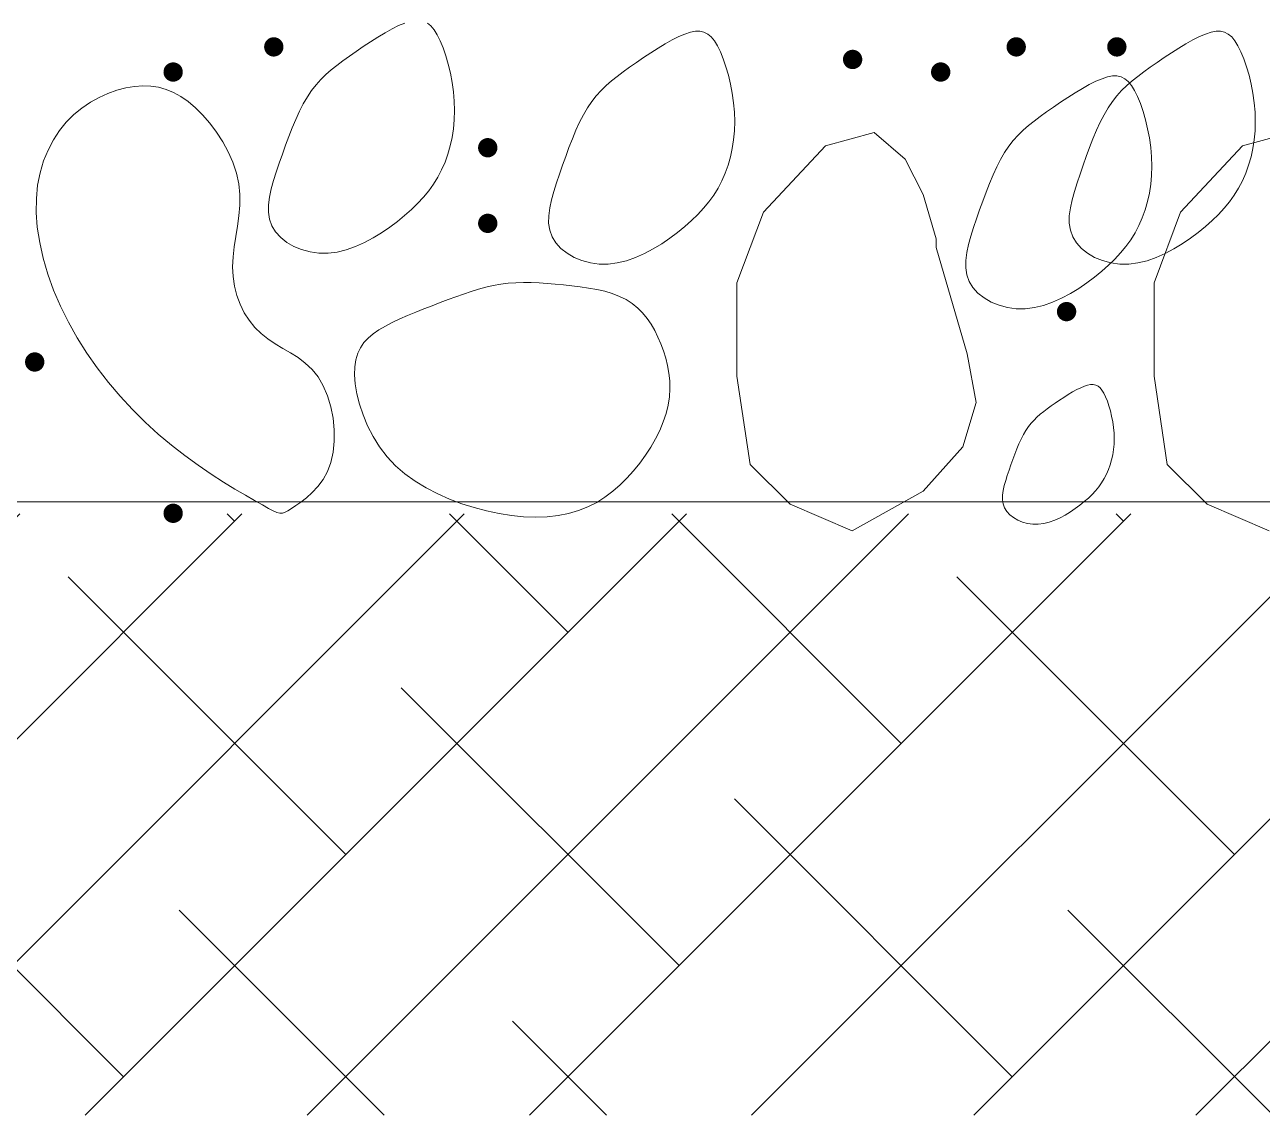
# Model space of a CAD drawing. Extents: x -6361 to -6309, y 575 to 701.
# Drawn here: x -6335.084 to -6333.804, y 652.387 to 653.515 of the extents above; entities that cross this region are included whole.
import ezdxf

# ---------------------------------------------------------------- set-up
doc = ezdxf.new("R2010")
doc.units = 0
doc.header["$MEASUREMENT"] = 0
doc.layers.add('04', color=1, linetype='CONTINUOUS')
doc.layers.add('HACTH', color=8, linetype='CONTINUOUS')

msp = doc.modelspace()

# ---------------------------------------------------------------- hatches: boundary and pattern name
at = {"layer": 'HACTH', "lineweight": 13}
h = msp.add_hatch(dxfattribs=at)
h.set_pattern_fill('ANSI38', color=256, scale=1.3, style=0)
h.set_pattern_definition([(45, (-6568.46813, 648.74985), (-0.11490485, 0.11490485), []), (135, (-6568.46813, 648.74985), (-0.34471456, 0.11490485), [0.40625, -0.24375])])
h.paths.add_polyline_path([(-6331.4038, 652.9861), (-6331.7269, 652.6636), (-6331.9808, 652.5254), (-6332.0961, 652.5023), (-6332.3269, 652.4793), (-6332.6269, 652.4332), (-6332.7885, 652.4332), (-6333.0654, 652.3871), (-6338.4196, 652.3871), (-6338.4196, 653.0091), (-6333.0423, 653.0091), (-6332.4654, 653.0091), (-6332.05, 653.1013), (-6331.9346, 653.2395), (-6331.8192, 653.3777), (-6331.773, 653.0321)])

# ---------------------------------------------------------------- linework, layer by layer
at = {"layer": '04', "lineweight": 13}
msp.add_line((-6333.5034, 653.0217), (-6338.4353, 653.0217), dxfattribs=at)
at = {"layer": 'HACTH', "lineweight": 13}
for p, q in [((-6334.7036, 653.5106), (-6334.6968, 653.5141)), ((-6334.6968, 653.5141), (-6334.6904, 653.5168)), ((-6334.6669, 653.5167), (-6334.6634, 653.5138)), ((-6334.6634, 653.5138), (-6334.6601, 653.5097)), ((-6334.7258, 653.4974), (-6334.7182, 653.5022)), ((-6334.7182, 653.5022), (-6334.7108, 653.5066)), ((-6334.7108, 653.5066), (-6334.7036, 653.5106)), ((-6334.6601, 653.5097), (-6334.6569, 653.5046)), ((-6334.6569, 653.5046), (-6334.6538, 653.4983)), ((-6334.4138, 653.4993), (-6334.407, 653.5027)), ((-6334.407, 653.5027), (-6334.4006, 653.5054)), ((-6334.4006, 653.5054), (-6334.3949, 653.5073)), ((-6334.3949, 653.5073), (-6334.3898, 653.5082)), ((-6334.3898, 653.5082), (-6334.3852, 653.5083)), ((-6334.3852, 653.5083), (-6334.381, 653.5073)), ((-6334.381, 653.5073), (-6334.3771, 653.5054)), ((-6334.3771, 653.5054), (-6334.3736, 653.5024)), ((-6334.3736, 653.5024), (-6334.3702, 653.4984)), ((-6333.8753, 653.4993), (-6333.8685, 653.5027)), ((-6333.8685, 653.5027), (-6333.8622, 653.5054)), ((-6333.8622, 653.5054), (-6333.8565, 653.5073)), ((-6333.8565, 653.5073), (-6333.8513, 653.5082)), ((-6333.8513, 653.5082), (-6333.8467, 653.5083)), ((-6333.8467, 653.5083), (-6333.8425, 653.5073)), ((-6333.8425, 653.5073), (-6333.8387, 653.5054)), ((-6333.8387, 653.5054), (-6333.8351, 653.5024)), ((-6333.8351, 653.5024), (-6333.8318, 653.4984)), ((-6334.7477, 653.4824), (-6334.7406, 653.4874)), ((-6334.7406, 653.4874), (-6334.7333, 653.4924)), ((-6334.7333, 653.4924), (-6334.7258, 653.4974)), ((-6334.6538, 653.4983), (-6334.6508, 653.491)), ((-6334.6508, 653.491), (-6334.648, 653.483)), ((-6334.436, 653.486), (-6334.4284, 653.4908)), ((-6334.4284, 653.4908), (-6334.421, 653.4953)), ((-6334.421, 653.4953), (-6334.4138, 653.4993)), ((-6334.3702, 653.4984), (-6334.3671, 653.4932)), ((-6334.3671, 653.4932), (-6334.364, 653.4869)), ((-6333.8975, 653.486), (-6333.8899, 653.4908)), ((-6333.8899, 653.4908), (-6333.8825, 653.4953)), ((-6333.8825, 653.4953), (-6333.8753, 653.4993)), ((-6333.8318, 653.4984), (-6333.8286, 653.4932)), ((-6333.8286, 653.4932), (-6333.8255, 653.4869)), ((-6334.7606, 653.473), (-6334.7544, 653.4777)), ((-6334.7544, 653.4777), (-6334.7477, 653.4824)), ((-6334.648, 653.483), (-6334.6455, 653.4742)), ((-6334.4579, 653.4711), (-6334.4508, 653.476)), ((-6334.4508, 653.476), (-6334.4435, 653.4811)), ((-6334.4435, 653.4811), (-6334.436, 653.486)), ((-6334.364, 653.4869), (-6334.361, 653.4797)), ((-6334.361, 653.4797), (-6334.3582, 653.4716)), ((-6333.9194, 653.4711), (-6333.9123, 653.476)), ((-6333.9123, 653.476), (-6333.905, 653.4811)), ((-6333.905, 653.4811), (-6333.8975, 653.486)), ((-6333.8255, 653.4869), (-6333.8225, 653.4797)), ((-6333.8225, 653.4797), (-6333.8197, 653.4716)), ((-6334.7772, 653.4584), (-6334.772, 653.4635)), ((-6334.772, 653.4635), (-6334.7665, 653.4683)), ((-6334.7665, 653.4683), (-6334.7606, 653.473)), ((-6334.6455, 653.4742), (-6334.6433, 653.465)), ((-6334.6433, 653.465), (-6334.6415, 653.4554)), ((-6334.4708, 653.4616), (-6334.4646, 653.4663)), ((-6334.4646, 653.4663), (-6334.4579, 653.4711)), ((-6334.3582, 653.4716), (-6334.3557, 653.4629)), ((-6334.3557, 653.4629), (-6334.3535, 653.4537)), ((-6333.9635, 653.4611), (-6333.9584, 653.462)), ((-6333.9584, 653.462), (-6333.9538, 653.4621)), ((-6333.9538, 653.4621), (-6333.9496, 653.4611)), ((-6333.9323, 653.4616), (-6333.9261, 653.4663)), ((-6333.9261, 653.4663), (-6333.9194, 653.4711)), ((-6333.8197, 653.4716), (-6333.8172, 653.4629)), ((-6333.8172, 653.4629), (-6333.815, 653.4537)), ((-6334.9882, 653.4473), (-6334.979, 653.4496)), ((-6334.979, 653.4496), (-6334.9701, 653.4511)), ((-6334.9701, 653.4511), (-6334.9615, 653.4518)), ((-6334.9615, 653.4518), (-6334.9532, 653.4515)), ((-6334.9532, 653.4515), (-6334.9451, 653.4503)), ((-6334.9451, 653.4503), (-6334.9373, 653.4481)), ((-6334.7868, 653.447), (-6334.7822, 653.4529)), ((-6334.7822, 653.4529), (-6334.7772, 653.4584)), ((-6334.6415, 653.4554), (-6334.6401, 653.4457)), ((-6334.4874, 653.447), (-6334.4822, 653.4521)), ((-6334.4822, 653.4521), (-6334.4767, 653.4569)), ((-6334.4767, 653.4569), (-6334.4708, 653.4616)), ((-6334.3535, 653.4537), (-6334.3517, 653.4441)), ((-6333.997, 653.4446), (-6333.9896, 653.4491)), ((-6333.9896, 653.4491), (-6333.9824, 653.4531)), ((-6333.9824, 653.4531), (-6333.9755, 653.4565)), ((-6333.9755, 653.4565), (-6333.9692, 653.4592)), ((-6333.9692, 653.4592), (-6333.9635, 653.4611)), ((-6333.9496, 653.4611), (-6333.9457, 653.4592)), ((-6333.949, 653.447), (-6333.9437, 653.4521)), ((-6333.9457, 653.4592), (-6333.9422, 653.4562)), ((-6333.9437, 653.4521), (-6333.9382, 653.4569)), ((-6333.9422, 653.4562), (-6333.9388, 653.4522)), ((-6333.9388, 653.4522), (-6333.9356, 653.447)), ((-6333.9382, 653.4569), (-6333.9323, 653.4616)), ((-6333.815, 653.4537), (-6333.8132, 653.4441)), ((-6335.0156, 653.4348), (-6335.0066, 653.4398)), ((-6335.0066, 653.4398), (-6334.9974, 653.444)), ((-6334.9974, 653.444), (-6334.9882, 653.4473)), ((-6334.9373, 653.4481), (-6334.9296, 653.445)), ((-6334.9296, 653.445), (-6334.922, 653.4408)), ((-6334.922, 653.4408), (-6334.9145, 653.4355)), ((-6334.7954, 653.4333), (-6334.7912, 653.4405)), ((-6334.7912, 653.4405), (-6334.7868, 653.447)), ((-6334.6401, 653.4457), (-6334.6393, 653.4359)), ((-6334.497, 653.4357), (-6334.4924, 653.4416)), ((-6334.4924, 653.4416), (-6334.4874, 653.447)), ((-6334.3517, 653.4441), (-6334.3503, 653.4343)), ((-6334.0121, 653.4349), (-6334.0046, 653.4399)), ((-6334.0046, 653.4399), (-6333.997, 653.4446)), ((-6333.9585, 653.4357), (-6333.9539, 653.4416)), ((-6333.9539, 653.4416), (-6333.949, 653.447)), ((-6333.9356, 653.447), (-6333.9325, 653.4408)), ((-6333.9325, 653.4408), (-6333.9296, 653.4335)), ((-6333.8132, 653.4441), (-6333.8119, 653.4343)), ((-6335.0327, 653.422), (-6335.0244, 653.4288)), ((-6335.0244, 653.4288), (-6335.0156, 653.4348)), ((-6334.9145, 653.4355), (-6334.9069, 653.4292)), ((-6334.9069, 653.4292), (-6334.8995, 653.4217)), ((-6334.8032, 653.4171), (-6334.7994, 653.4255)), ((-6334.7994, 653.4255), (-6334.7954, 653.4333)), ((-6334.6393, 653.4359), (-6334.639, 653.4262)), ((-6334.639, 653.4262), (-6334.6393, 653.4168)), ((-6334.5056, 653.4219), (-6334.5014, 653.4291)), ((-6334.5014, 653.4291), (-6334.497, 653.4357)), ((-6334.3503, 653.4343), (-6334.3495, 653.4246)), ((-6334.3495, 653.4246), (-6334.3492, 653.4149)), ((-6334.0332, 653.4201), (-6334.0265, 653.4249)), ((-6334.0265, 653.4249), (-6334.0194, 653.4298)), ((-6334.0194, 653.4298), (-6334.0121, 653.4349)), ((-6333.9671, 653.4219), (-6333.9629, 653.4291)), ((-6333.9629, 653.4291), (-6333.9585, 653.4357)), ((-6333.9296, 653.4335), (-6333.9268, 653.4254)), ((-6333.9268, 653.4254), (-6333.9243, 653.4167)), ((-6333.8119, 653.4343), (-6333.811, 653.4246)), ((-6333.811, 653.4246), (-6333.8107, 653.4149)), ((-6335.0476, 653.4055), (-6335.0405, 653.4142)), ((-6335.0405, 653.4142), (-6335.0327, 653.422)), ((-6334.8995, 653.4217), (-6334.8921, 653.4133)), ((-6334.8921, 653.4133), (-6334.8852, 653.404)), ((-6334.8069, 653.4084), (-6334.8032, 653.4171)), ((-6334.6393, 653.4168), (-6334.6401, 653.4075)), ((-6334.5134, 653.4058), (-6334.5096, 653.4141)), ((-6334.5096, 653.4141), (-6334.5056, 653.4219)), ((-6334.3492, 653.4149), (-6334.3495, 653.4054)), ((-6334.0508, 653.4059), (-6334.0453, 653.4108)), ((-6334.0453, 653.4108), (-6334.0394, 653.4154)), ((-6334.0394, 653.4154), (-6334.0332, 653.4201)), ((-6333.9749, 653.4058), (-6333.9711, 653.4141)), ((-6333.9711, 653.4141), (-6333.9671, 653.4219)), ((-6333.9243, 653.4167), (-6333.9221, 653.4075)), ((-6333.8107, 653.4149), (-6333.811, 653.4054)), ((-6335.0539, 653.3959), (-6335.0476, 653.4055)), ((-6334.8852, 653.404), (-6334.8787, 653.394)), ((-6334.8138, 653.3903), (-6334.8104, 653.3994)), ((-6334.8104, 653.3994), (-6334.8069, 653.4084)), ((-6334.6415, 653.3984), (-6334.6434, 653.3896)), ((-6334.6401, 653.4075), (-6334.6415, 653.3984)), ((-6334.5171, 653.3971), (-6334.5134, 653.4058)), ((-6334.3495, 653.4054), (-6334.3503, 653.3961)), ((-6334.2552, 653.3898), (-6334.2048, 653.4035)), ((-6334.2048, 653.4035), (-6334.1727, 653.376)), ((-6334.061, 653.3954), (-6334.056, 653.4008)), ((-6334.056, 653.4008), (-6334.0508, 653.4059)), ((-6333.9786, 653.3971), (-6333.9749, 653.4058)), ((-6333.9221, 653.4075), (-6333.9203, 653.3979)), ((-6333.9203, 653.3979), (-6333.9189, 653.3881)), ((-6333.8238, 653.3898), (-6333.7734, 653.4035)), ((-6333.811, 653.4054), (-6333.8118, 653.3961)), ((-6335.064, 653.3741), (-6335.0594, 653.3854)), ((-6335.0594, 653.3854), (-6335.0539, 653.3959)), ((-6334.8787, 653.394), (-6334.873, 653.3836)), ((-6334.817, 653.381), (-6334.8138, 653.3903)), ((-6334.6434, 653.3896), (-6334.6458, 653.3811)), ((-6334.524, 653.3789), (-6334.5206, 653.3881)), ((-6334.5206, 653.3881), (-6334.5171, 653.3971)), ((-6334.3517, 653.3871), (-6334.3536, 653.3783)), ((-6334.3503, 653.3961), (-6334.3517, 653.3871)), ((-6334.3193, 653.3211), (-6334.2552, 653.3898)), ((-6334.07, 653.3829), (-6334.0656, 653.3895)), ((-6334.0656, 653.3895), (-6334.061, 653.3954)), ((-6333.9855, 653.3789), (-6333.9821, 653.3881)), ((-6333.9821, 653.3881), (-6333.9786, 653.3971)), ((-6333.9189, 653.3881), (-6333.9181, 653.3784)), ((-6333.8879, 653.3211), (-6333.8238, 653.3898)), ((-6333.8132, 653.3871), (-6333.8151, 653.3783)), ((-6333.8118, 653.3961), (-6333.8132, 653.3871)), ((-6335.0676, 653.3619), (-6335.064, 653.3741)), ((-6334.873, 653.3836), (-6334.8682, 653.3727)), ((-6334.8682, 653.3727), (-6334.8645, 653.3616)), ((-6334.8202, 653.3718), (-6334.817, 653.381)), ((-6334.6488, 653.3728), (-6334.6523, 653.3649)), ((-6334.6458, 653.3811), (-6334.6488, 653.3728)), ((-6334.5272, 653.3697), (-6334.524, 653.3789)), ((-6334.3536, 653.3783), (-6334.356, 653.3697)), ((-6334.1727, 653.376), (-6334.1544, 653.3394)), ((-6334.0782, 653.3679), (-6334.0742, 653.3757)), ((-6334.0742, 653.3757), (-6334.07, 653.3829)), ((-6333.9887, 653.3697), (-6333.9855, 653.3789)), ((-6333.9181, 653.3784), (-6333.9178, 653.3687)), ((-6333.8151, 653.3783), (-6333.8176, 653.3697)), ((-6335.0702, 653.349), (-6335.0676, 653.3619)), ((-6334.8645, 653.3616), (-6334.8621, 653.3505)), ((-6334.8261, 653.3539), (-6334.8233, 653.3627)), ((-6334.8233, 653.3627), (-6334.8202, 653.3718)), ((-6334.6523, 653.3649), (-6334.6562, 653.3574)), ((-6334.5335, 653.3514), (-6334.5304, 653.3605)), ((-6334.5304, 653.3605), (-6334.5272, 653.3697)), ((-6334.359, 653.3615), (-6334.3625, 653.3536)), ((-6334.356, 653.3697), (-6334.359, 653.3615)), ((-6334.0857, 653.3509), (-6334.082, 653.3596)), ((-6334.082, 653.3596), (-6334.0782, 653.3679)), ((-6333.995, 653.3514), (-6333.9919, 653.3605)), ((-6333.9919, 653.3605), (-6333.9887, 653.3697)), ((-6333.9178, 653.3687), (-6333.9181, 653.3592)), ((-6333.8205, 653.3615), (-6333.824, 653.3536)), ((-6333.8176, 653.3697), (-6333.8205, 653.3615)), ((-6335.0715, 653.3352), (-6335.0702, 653.349)), ((-6334.8621, 653.3505), (-6334.861, 653.3394)), ((-6334.8285, 653.3452), (-6334.8261, 653.3539)), ((-6334.6607, 653.3502), (-6334.6657, 653.3432)), ((-6334.6562, 653.3574), (-6334.6607, 653.3502)), ((-6334.5363, 653.3425), (-6334.5335, 653.3514)), ((-6334.3625, 653.3536), (-6334.3664, 653.3461)), ((-6334.0892, 653.3419), (-6334.0857, 653.3509)), ((-6333.9978, 653.3425), (-6333.995, 653.3514)), ((-6333.9189, 653.35), (-6333.9203, 653.3409)), ((-6333.9181, 653.3592), (-6333.9189, 653.35)), ((-6333.824, 653.3536), (-6333.828, 653.3461)), ((-6335.0717, 653.3208), (-6335.0715, 653.3352)), ((-6334.861, 653.3394), (-6334.8611, 653.3284)), ((-6334.8313, 653.3288), (-6334.8303, 653.3368)), ((-6334.8303, 653.3368), (-6334.8285, 653.3452)), ((-6334.6712, 653.3365), (-6334.6771, 653.3301)), ((-6334.6657, 653.3432), (-6334.6712, 653.3365)), ((-6334.5405, 653.3255), (-6334.5387, 653.3339)), ((-6334.5387, 653.3339), (-6334.5363, 653.3425)), ((-6334.3709, 653.3388), (-6334.3759, 653.3319)), ((-6334.3664, 653.3461), (-6334.3709, 653.3388)), ((-6334.1544, 653.3394), (-6334.1407, 653.2936)), ((-6334.0925, 653.3327), (-6334.0892, 653.3419)), ((-6334.002, 653.3255), (-6334.0002, 653.3339)), ((-6334.0002, 653.3339), (-6333.9978, 653.3425)), ((-6333.9203, 653.3409), (-6333.9222, 653.3321)), ((-6333.8324, 653.3388), (-6333.8374, 653.3319)), ((-6333.828, 653.3461), (-6333.8324, 653.3388)), ((-6334.8611, 653.3284), (-6334.8621, 653.3175)), ((-6334.8314, 653.3211), (-6334.8313, 653.3288)), ((-6334.8303, 653.3138), (-6334.8314, 653.3211)), ((-6334.6836, 653.3238), (-6334.6906, 653.3176)), ((-6334.6771, 653.3301), (-6334.6836, 653.3238)), ((-6334.5415, 653.3174), (-6334.5405, 653.3255)), ((-6334.3814, 653.3252), (-6334.3873, 653.3187)), ((-6334.3759, 653.3319), (-6334.3814, 653.3252)), ((-6334.3468, 653.2479), (-6334.3193, 653.3211)), ((-6334.099, 653.3143), (-6334.0958, 653.3235)), ((-6334.0958, 653.3235), (-6334.0925, 653.3327)), ((-6334.0031, 653.3174), (-6334.002, 653.3255)), ((-6333.9246, 653.3235), (-6333.9276, 653.3153)), ((-6333.9222, 653.3321), (-6333.9246, 653.3235)), ((-6333.9154, 653.2479), (-6333.8879, 653.3211)), ((-6333.8429, 653.3252), (-6333.8489, 653.3187)), ((-6333.8374, 653.3319), (-6333.8429, 653.3252)), ((-6335.0705, 653.3056), (-6335.0717, 653.3208)), ((-6334.8621, 653.3175), (-6334.8636, 653.3067)), ((-6334.8279, 653.307), (-6334.8303, 653.3138)), ((-6334.6981, 653.3115), (-6334.706, 653.3056)), ((-6334.6906, 653.3176), (-6334.6981, 653.3115)), ((-6334.5416, 653.3097), (-6334.5415, 653.3174)), ((-6334.5405, 653.3025), (-6334.5416, 653.3097)), ((-6334.3938, 653.3124), (-6334.4008, 653.3063)), ((-6334.3873, 653.3187), (-6334.3938, 653.3124)), ((-6334.1021, 653.3052), (-6334.099, 653.3143)), ((-6334.0031, 653.3097), (-6334.0031, 653.3174)), ((-6334.002, 653.3025), (-6334.0031, 653.3097)), ((-6333.9276, 653.3153), (-6333.9311, 653.3074)), ((-6333.8553, 653.3124), (-6333.8623, 653.3063)), ((-6333.8489, 653.3187), (-6333.8553, 653.3124)), ((-6335.068, 653.2899), (-6335.0705, 653.3056)), ((-6334.8653, 653.296), (-6334.8669, 653.2854)), ((-6334.8636, 653.3067), (-6334.8653, 653.296)), ((-6334.824, 653.3007), (-6334.8279, 653.307)), ((-6334.8188, 653.2949), (-6334.824, 653.3007)), ((-6334.7144, 653.2999), (-6334.7232, 653.2945)), ((-6334.706, 653.3056), (-6334.7144, 653.2999)), ((-6334.5381, 653.2956), (-6334.5405, 653.3025)), ((-6334.5342, 653.2893), (-6334.5381, 653.2956)), ((-6334.4083, 653.3002), (-6334.4162, 653.2943)), ((-6334.4008, 653.3063), (-6334.4083, 653.3002)), ((-6334.1073, 653.2877), (-6334.1049, 653.2963)), ((-6334.1049, 653.2963), (-6334.1021, 653.3052)), ((-6333.9996, 653.2956), (-6334.002, 653.3025)), ((-6333.9957, 653.2893), (-6333.9996, 653.2956)), ((-6333.935, 653.2999), (-6333.9395, 653.2926)), ((-6333.9311, 653.3074), (-6333.935, 653.2999)), ((-6333.8698, 653.3002), (-6333.8778, 653.2943)), ((-6333.8623, 653.3063), (-6333.8698, 653.3002)), ((-6335.0644, 653.2737), (-6335.068, 653.2899)), ((-6334.8669, 653.2854), (-6334.8681, 653.275)), ((-6334.8124, 653.2899), (-6334.8188, 653.2949)), ((-6334.8051, 653.2857), (-6334.8124, 653.2899)), ((-6334.7971, 653.2824), (-6334.8051, 653.2857)), ((-6334.7415, 653.2856), (-6334.7509, 653.2823)), ((-6334.7322, 653.2897), (-6334.7415, 653.2856)), ((-6334.7232, 653.2945), (-6334.7322, 653.2897)), ((-6334.529, 653.2836), (-6334.5342, 653.2893)), ((-6334.5226, 653.2786), (-6334.529, 653.2836)), ((-6334.4334, 653.2832), (-6334.4424, 653.2784)), ((-6334.4246, 653.2885), (-6334.4334, 653.2832)), ((-6334.4162, 653.2943), (-6334.4246, 653.2885)), ((-6334.1407, 653.2936), (-6334.1407, 653.2845)), ((-6334.1407, 653.2845), (-6334.1086, 653.1746)), ((-6334.1091, 653.2793), (-6334.1073, 653.2877)), ((-6333.9905, 653.2836), (-6333.9957, 653.2893)), ((-6333.9842, 653.2786), (-6333.9905, 653.2836)), ((-6333.9445, 653.2857), (-6333.95, 653.279)), ((-6333.9395, 653.2926), (-6333.9445, 653.2857)), ((-6333.8949, 653.2832), (-6333.9039, 653.2784)), ((-6333.8862, 653.2885), (-6333.8949, 653.2832)), ((-6333.8778, 653.2943), (-6333.8862, 653.2885)), ((-6335.0595, 653.2572), (-6335.0644, 653.2737)), ((-6334.8681, 653.275), (-6334.8686, 653.2647)), ((-6334.7883, 653.28), (-6334.7971, 653.2824)), ((-6334.7792, 653.2788), (-6334.7883, 653.28)), ((-6334.7698, 653.2787), (-6334.7792, 653.2788)), ((-6334.7604, 653.2799), (-6334.7698, 653.2787)), ((-6334.7509, 653.2823), (-6334.7604, 653.2799)), ((-6334.5153, 653.2744), (-6334.5226, 653.2786)), ((-6334.5072, 653.271), (-6334.5153, 653.2744)), ((-6334.4985, 653.2687), (-6334.5072, 653.271)), ((-6334.4611, 653.2709), (-6334.4706, 653.2686)), ((-6334.4517, 653.2742), (-6334.4611, 653.2709)), ((-6334.4424, 653.2784), (-6334.4517, 653.2742)), ((-6334.1102, 653.2635), (-6334.1101, 653.2712)), ((-6334.1101, 653.2712), (-6334.1091, 653.2793)), ((-6333.9769, 653.2744), (-6333.9842, 653.2786)), ((-6333.9688, 653.271), (-6333.9769, 653.2744)), ((-6333.9601, 653.2687), (-6333.9688, 653.271)), ((-6333.9559, 653.2725), (-6333.9624, 653.2662)), ((-6333.95, 653.279), (-6333.9559, 653.2725)), ((-6333.9226, 653.2709), (-6333.9321, 653.2686)), ((-6333.9132, 653.2742), (-6333.9226, 653.2709)), ((-6333.9039, 653.2784), (-6333.9132, 653.2742)), ((-6335.0536, 653.2406), (-6335.0595, 653.2572)), ((-6334.8686, 653.2647), (-6334.868, 653.2545)), ((-6334.4894, 653.2675), (-6334.4985, 653.2687)), ((-6334.48, 653.2674), (-6334.4894, 653.2675)), ((-6334.4706, 653.2686), (-6334.48, 653.2674)), ((-6334.1091, 653.2563), (-6334.1102, 653.2635)), ((-6333.9694, 653.2601), (-6333.9769, 653.254)), ((-6333.9624, 653.2662), (-6333.9694, 653.2601)), ((-6333.9509, 653.2675), (-6333.9601, 653.2687)), ((-6333.9415, 653.2674), (-6333.9509, 653.2675)), ((-6333.9321, 653.2686), (-6333.9415, 653.2674)), ((-6334.868, 653.2545), (-6334.8665, 653.2446)), ((-6334.8665, 653.2446), (-6334.864, 653.235)), ((-6334.5989, 653.2454), (-6334.6066, 653.2436)), ((-6334.5912, 653.2467), (-6334.5989, 653.2454)), ((-6334.5834, 653.2476), (-6334.5912, 653.2467)), ((-6334.5756, 653.2482), (-6334.5834, 653.2476)), ((-6334.5677, 653.2484), (-6334.5756, 653.2482)), ((-6334.5596, 653.2483), (-6334.5677, 653.2484)), ((-6334.5515, 653.248), (-6334.5596, 653.2483)), ((-6334.5432, 653.2475), (-6334.5515, 653.248)), ((-6334.5348, 653.2468), (-6334.5432, 653.2475)), ((-6334.5263, 653.2459), (-6334.5348, 653.2468)), ((-6334.5177, 653.245), (-6334.5263, 653.2459)), ((-6334.509, 653.244), (-6334.5177, 653.245)), ((-6334.3468, 653.1517), (-6334.3468, 653.2479)), ((-6334.1066, 653.2494), (-6334.1091, 653.2563)), ((-6334.1028, 653.2431), (-6334.1066, 653.2494)), ((-6333.9848, 653.2481), (-6333.9932, 653.2423)), ((-6333.9769, 653.254), (-6333.9848, 653.2481)), ((-6333.9154, 653.1517), (-6333.9154, 653.2479)), ((-6335.0465, 653.2239), (-6335.0536, 653.2406)), ((-6334.864, 653.235), (-6334.8606, 653.2259)), ((-6334.6376, 653.2337), (-6334.6456, 653.2307)), ((-6334.6297, 653.2365), (-6334.6376, 653.2337)), ((-6334.6219, 653.2392), (-6334.6297, 653.2365)), ((-6334.6142, 653.2415), (-6334.6219, 653.2392)), ((-6334.6066, 653.2436), (-6334.6142, 653.2415)), ((-6334.5003, 653.2427), (-6334.509, 653.244)), ((-6334.4919, 653.2412), (-6334.5003, 653.2427)), ((-6334.4836, 653.2393), (-6334.4919, 653.2412)), ((-6334.4758, 653.2369), (-6334.4836, 653.2393)), ((-6334.4683, 653.2341), (-6334.4758, 653.2369)), ((-6334.4614, 653.2307), (-6334.4683, 653.2341)), ((-6334.0976, 653.2374), (-6334.1028, 653.2431)), ((-6334.0912, 653.2324), (-6334.0976, 653.2374)), ((-6334.0839, 653.2282), (-6334.0912, 653.2324)), ((-6334.011, 653.2322), (-6334.0203, 653.228)), ((-6334.002, 653.237), (-6334.011, 653.2322)), ((-6333.9932, 653.2423), (-6334.002, 653.237)), ((-6335.0384, 653.2074), (-6335.0465, 653.2239)), ((-6334.8606, 653.2259), (-6334.8564, 653.2172)), ((-6334.6707, 653.2212), (-6334.6791, 653.2178)), ((-6334.6622, 653.2244), (-6334.6707, 653.2212)), ((-6334.6538, 653.2276), (-6334.6622, 653.2244)), ((-6334.6456, 653.2307), (-6334.6538, 653.2276)), ((-6334.4552, 653.2267), (-6334.4614, 653.2307)), ((-6334.4495, 653.222), (-6334.4552, 653.2267)), ((-6334.4444, 653.2169), (-6334.4495, 653.222)), ((-6334.0758, 653.2248), (-6334.0839, 653.2282)), ((-6334.0671, 653.2225), (-6334.0758, 653.2248)), ((-6334.058, 653.2213), (-6334.0671, 653.2225)), ((-6334.0486, 653.2212), (-6334.058, 653.2213)), ((-6334.0392, 653.2224), (-6334.0486, 653.2212)), ((-6334.0297, 653.2247), (-6334.0392, 653.2224)), ((-6334.0203, 653.228), (-6334.0297, 653.2247)), ((-6335.0294, 653.1912), (-6335.0384, 653.2074)), ((-6334.8564, 653.2172), (-6334.8514, 653.2093)), ((-6334.8514, 653.2093), (-6334.8456, 653.202)), ((-6334.7033, 653.2071), (-6334.7105, 653.2033)), ((-6334.6956, 653.2108), (-6334.7033, 653.2071)), ((-6334.6875, 653.2144), (-6334.6956, 653.2108)), ((-6334.6791, 653.2178), (-6334.6875, 653.2144)), ((-6334.4398, 653.2112), (-6334.4444, 653.2169)), ((-6334.4356, 653.2052), (-6334.4398, 653.2112)), ((-6334.8456, 653.202), (-6334.8391, 653.1956)), ((-6334.8391, 653.1956), (-6334.832, 653.19)), ((-6334.7231, 653.1953), (-6334.7283, 653.191)), ((-6334.7172, 653.1994), (-6334.7231, 653.1953)), ((-6334.7105, 653.2033), (-6334.7172, 653.1994)), ((-6334.4319, 653.1987), (-6334.4356, 653.2052)), ((-6334.4286, 653.1919), (-6334.4319, 653.1987)), ((-6335.0194, 653.1753), (-6335.0294, 653.1912)), ((-6334.832, 653.19), (-6334.8244, 653.185)), ((-6334.8244, 653.185), (-6334.8165, 653.1803)), ((-6334.8165, 653.1803), (-6334.8086, 653.1756)), ((-6334.7363, 653.181), (-6334.7391, 653.1752)), ((-6334.7327, 653.1862), (-6334.7363, 653.181)), ((-6334.7283, 653.191), (-6334.7327, 653.1862)), ((-6334.4255, 653.1849), (-6334.4286, 653.1919)), ((-6334.4228, 653.1777), (-6334.4255, 653.1849)), ((-6335.0085, 653.16), (-6335.0194, 653.1753)), ((-6334.8086, 653.1756), (-6334.8008, 653.1707)), ((-6334.8008, 653.1707), (-6334.7933, 653.165)), ((-6334.7411, 653.1686), (-6334.7422, 653.1612)), ((-6334.7391, 653.1752), (-6334.7411, 653.1686)), ((-6334.4205, 653.1702), (-6334.4228, 653.1777)), ((-6334.4186, 653.1625), (-6334.4205, 653.1702)), ((-6334.1086, 653.1746), (-6334.0995, 653.1243)), ((-6334.997, 653.1451), (-6335.0085, 653.16)), ((-6334.7933, 653.165), (-6334.7863, 653.1585)), ((-6334.7863, 653.1585), (-6334.7801, 653.1507)), ((-6334.7422, 653.1612), (-6334.7424, 653.1529)), ((-6334.4172, 653.1547), (-6334.4186, 653.1625)), ((-6334.4163, 653.1467), (-6334.4172, 653.1547)), ((-6334.9848, 653.1308), (-6334.997, 653.1451)), ((-6334.7801, 653.1507), (-6334.7747, 653.1415)), ((-6334.7424, 653.1529), (-6334.7416, 653.1435)), ((-6334.7416, 653.1435), (-6334.7399, 653.1333)), ((-6334.4161, 653.1385), (-6334.4163, 653.1467)), ((-6334.3331, 653.0602), (-6334.3468, 653.1517)), ((-6333.9875, 653.1413), (-6333.9841, 653.1424)), ((-6333.9841, 653.1424), (-6333.981, 653.1429)), ((-6333.981, 653.1429), (-6333.9783, 653.143)), ((-6333.9783, 653.143), (-6333.9757, 653.1424)), ((-6333.9757, 653.1424), (-6333.9734, 653.1412)), ((-6333.9017, 653.0602), (-6333.9154, 653.1517)), ((-6334.9721, 653.1171), (-6334.9848, 653.1308)), ((-6334.7747, 653.1415), (-6334.7703, 653.1311)), ((-6334.7703, 653.1311), (-6334.7669, 653.1198)), ((-6334.7399, 653.1333), (-6334.7372, 653.1225)), ((-6334.4179, 653.1216), (-6334.4166, 653.1301)), ((-6334.4166, 653.1301), (-6334.4161, 653.1385)), ((-6334.0132, 653.1266), (-6334.0087, 653.1296)), ((-6334.0087, 653.1296), (-6334.0042, 653.1325)), ((-6334.0042, 653.1325), (-6333.9997, 653.1352)), ((-6333.9997, 653.1352), (-6333.9954, 653.1376)), ((-6333.9954, 653.1376), (-6333.9913, 653.1396)), ((-6333.9913, 653.1396), (-6333.9875, 653.1413)), ((-6333.9734, 653.1412), (-6333.9713, 653.1394)), ((-6333.9713, 653.1394), (-6333.9693, 653.137)), ((-6333.9693, 653.137), (-6333.9674, 653.1339)), ((-6333.9674, 653.1339), (-6333.9655, 653.1302)), ((-6333.9655, 653.1302), (-6333.9637, 653.1258)), ((-6334.9589, 653.1041), (-6334.9721, 653.1171)), ((-6334.7669, 653.1198), (-6334.7646, 653.108)), ((-6334.7372, 653.1225), (-6334.7336, 653.1114)), ((-6334.4201, 653.1129), (-6334.4179, 653.1216)), ((-6334.0995, 653.1243), (-6334.1132, 653.0785)), ((-6334.0296, 653.115), (-6334.0259, 653.1178)), ((-6334.0259, 653.1178), (-6334.0219, 653.1207)), ((-6334.0219, 653.1207), (-6334.0176, 653.1236)), ((-6334.0176, 653.1236), (-6334.0132, 653.1266)), ((-6333.9637, 653.1258), (-6333.9621, 653.121)), ((-6333.9621, 653.121), (-6333.9606, 653.1157)), ((-6334.9454, 653.0917), (-6334.9589, 653.1041)), ((-6334.7646, 653.108), (-6334.7634, 653.096)), ((-6334.7336, 653.1114), (-6334.7289, 653.1001)), ((-6334.4266, 653.0955), (-6334.423, 653.1042)), ((-6334.423, 653.1042), (-6334.4201, 653.1129)), ((-6334.0426, 653.103), (-6334.0396, 653.1062)), ((-6334.0396, 653.1062), (-6334.0365, 653.1093)), ((-6334.0365, 653.1093), (-6334.0332, 653.1122)), ((-6334.0332, 653.1122), (-6334.0296, 653.115)), ((-6333.9606, 653.1157), (-6333.9593, 653.1102)), ((-6333.9593, 653.1102), (-6333.9582, 653.1044)), ((-6333.9582, 653.1044), (-6333.9574, 653.0986)), ((-6334.9317, 653.0802), (-6334.9454, 653.0917)), ((-6334.7634, 653.096), (-6334.7633, 653.0842)), ((-6334.7289, 653.1001), (-6334.7232, 653.089)), ((-6334.431, 653.0868), (-6334.4266, 653.0955)), ((-6334.0529, 653.0865), (-6334.0505, 653.0912)), ((-6334.0505, 653.0912), (-6334.048, 653.0955)), ((-6334.048, 653.0955), (-6334.0453, 653.0994)), ((-6334.0453, 653.0994), (-6334.0426, 653.103)), ((-6333.9574, 653.0986), (-6333.9568, 653.0927)), ((-6333.9568, 653.0927), (-6333.9567, 653.0869)), ((-6334.9179, 653.0694), (-6334.9317, 653.0802)), ((-6334.7633, 653.0842), (-6334.7644, 653.0728)), ((-6334.7232, 653.089), (-6334.7165, 653.0783)), ((-6334.7165, 653.0783), (-6334.7088, 653.0682)), ((-6334.4414, 653.0698), (-6334.4359, 653.0782)), ((-6334.4359, 653.0782), (-6334.431, 653.0868)), ((-6334.1132, 653.0785), (-6334.1544, 653.0327)), ((-6334.0574, 653.0763), (-6334.0552, 653.0815)), ((-6334.0552, 653.0815), (-6334.0529, 653.0865)), ((-6333.9568, 653.0813), (-6333.9573, 653.0757)), ((-6333.9567, 653.0869), (-6333.9568, 653.0813)), ((-6334.9042, 653.0594), (-6334.9179, 653.0694)), ((-6334.7644, 653.0728), (-6334.7668, 653.0623)), ((-6334.7088, 653.0682), (-6334.6999, 653.0589)), ((-6334.4474, 653.0616), (-6334.4414, 653.0698)), ((-6334.0635, 653.0598), (-6334.0615, 653.0654)), ((-6334.0615, 653.0654), (-6334.0595, 653.0709)), ((-6334.0595, 653.0709), (-6334.0574, 653.0763)), ((-6333.9593, 653.065), (-6333.9608, 653.0598)), ((-6333.9582, 653.0702), (-6333.9593, 653.065)), ((-6333.9573, 653.0757), (-6333.9582, 653.0702)), ((-6334.8908, 653.0503), (-6334.9042, 653.0594)), ((-6334.7704, 653.0529), (-6334.775, 653.0446)), ((-6334.7668, 653.0623), (-6334.7704, 653.0529)), ((-6334.6999, 653.0589), (-6334.6902, 653.0504)), ((-6334.4606, 653.0462), (-6334.4538, 653.0537)), ((-6334.4538, 653.0537), (-6334.4474, 653.0616)), ((-6334.2918, 653.019), (-6334.3331, 653.0602)), ((-6334.0672, 653.0488), (-6334.0654, 653.0543)), ((-6334.0654, 653.0543), (-6334.0635, 653.0598)), ((-6333.9625, 653.0549), (-6333.9646, 653.0502)), ((-6333.9608, 653.0598), (-6333.9625, 653.0549)), ((-6333.8604, 653.019), (-6333.9017, 653.0602)), ((-6334.878, 653.042), (-6334.8908, 653.0503)), ((-6334.8661, 653.0347), (-6334.878, 653.042)), ((-6334.775, 653.0446), (-6334.7804, 653.0374)), ((-6334.6902, 653.0504), (-6334.6796, 653.0428)), ((-6334.6796, 653.0428), (-6334.6683, 653.0359)), ((-6334.4677, 653.0391), (-6334.4606, 653.0462)), ((-6334.0704, 653.0383), (-6334.0689, 653.0435)), ((-6334.0689, 653.0435), (-6334.0672, 653.0488)), ((-6333.9697, 653.0413), (-6333.9727, 653.0371)), ((-6333.967, 653.0456), (-6333.9697, 653.0413)), ((-6333.9646, 653.0502), (-6333.967, 653.0456)), ((-6334.8553, 653.0283), (-6334.8661, 653.0347)), ((-6334.8457, 653.0228), (-6334.8553, 653.0283)), ((-6334.7861, 653.0312), (-6334.792, 653.0258)), ((-6334.7804, 653.0374), (-6334.7861, 653.0312)), ((-6334.6683, 653.0359), (-6334.6564, 653.0297)), ((-6334.6564, 653.0297), (-6334.6441, 653.0243)), ((-6334.4834, 653.0264), (-6334.4753, 653.0325)), ((-6334.4753, 653.0325), (-6334.4677, 653.0391)), ((-6334.1544, 653.0327), (-6334.2277, 652.9915)), ((-6334.0721, 653.0285), (-6334.0715, 653.0333)), ((-6334.0721, 653.0238), (-6334.0721, 653.0285)), ((-6334.0715, 653.0333), (-6334.0704, 653.0383)), ((-6333.9796, 653.0292), (-6333.9834, 653.0254)), ((-6333.976, 653.0331), (-6333.9796, 653.0292)), ((-6333.9727, 653.0371), (-6333.976, 653.0331)), ((-6334.8377, 653.0183), (-6334.8457, 653.0228)), ((-6334.8314, 653.0148), (-6334.8377, 653.0183)), ((-6334.8265, 653.0123), (-6334.8314, 653.0148)), ((-6334.8077, 653.0147), (-6334.8113, 653.0124)), ((-6334.8031, 653.0177), (-6334.8077, 653.0147)), ((-6334.7978, 653.0213), (-6334.8031, 653.0177)), ((-6334.792, 653.0258), (-6334.7978, 653.0213)), ((-6334.6441, 653.0243), (-6334.6315, 653.0196)), ((-6334.6315, 653.0196), (-6334.6187, 653.0156)), ((-6334.6187, 653.0156), (-6334.6058, 653.0122)), ((-6334.5107, 653.0125), (-6334.501, 653.0164)), ((-6334.501, 653.0164), (-6334.4919, 653.021)), ((-6334.4919, 653.021), (-6334.4834, 653.0264)), ((-6334.2277, 652.9915), (-6334.2918, 653.019)), ((-6334.0714, 653.0195), (-6334.0721, 653.0238)), ((-6334.07, 653.0154), (-6334.0714, 653.0195)), ((-6334.0677, 653.0116), (-6334.07, 653.0154)), ((-6333.9969, 653.0146), (-6334.0019, 653.0111)), ((-6333.9921, 653.0181), (-6333.9969, 653.0146)), ((-6333.9876, 653.0218), (-6333.9921, 653.0181)), ((-6333.9834, 653.0254), (-6333.9876, 653.0218)), ((-6333.7963, 652.9915), (-6333.8604, 653.019)), ((-6334.8227, 653.0106), (-6334.8265, 653.0123)), ((-6334.8196, 653.0099), (-6334.8227, 653.0106)), ((-6334.817, 653.0099), (-6334.8196, 653.0099)), ((-6334.8143, 653.0108), (-6334.817, 653.0099)), ((-6334.8113, 653.0124), (-6334.8143, 653.0108)), ((-6334.6058, 653.0122), (-6334.5929, 653.0094)), ((-6334.5929, 653.0094), (-6334.5801, 653.0075)), ((-6334.5801, 653.0075), (-6334.5675, 653.0062)), ((-6334.5675, 653.0062), (-6334.5552, 653.0057)), ((-6334.5552, 653.0057), (-6334.5433, 653.0061)), ((-6334.5433, 653.0061), (-6334.5319, 653.0073)), ((-6334.5319, 653.0073), (-6334.521, 653.0094)), ((-6334.521, 653.0094), (-6334.5107, 653.0125)), ((-6334.0645, 653.0082), (-6334.0677, 653.0116)), ((-6334.0607, 653.0052), (-6334.0645, 653.0082)), ((-6334.0564, 653.0026), (-6334.0607, 653.0052)), ((-6334.0515, 653.0006), (-6334.0564, 653.0026)), ((-6334.0182, 653.0025), (-6334.0238, 653.0006)), ((-6334.0126, 653.005), (-6334.0182, 653.0025)), ((-6334.0072, 653.0079), (-6334.0126, 653.005)), ((-6334.0019, 653.0111), (-6334.0072, 653.0079)), ((-6334.0463, 652.9992), (-6334.0515, 653.0006)), ((-6334.0408, 652.9985), (-6334.0463, 652.9992)), ((-6334.0352, 652.9984), (-6334.0408, 652.9985)), ((-6334.0295, 652.9992), (-6334.0352, 652.9984)), ((-6334.0238, 653.0006), (-6334.0295, 652.9992))]:
    msp.add_line(p, q, dxfattribs=at)
at = {"layer": 'HACTH', "lineweight": 13, "const_width": 0.01}
for points in [[(-6334.8259, 653.4871, 1), (-6334.8259, 653.4971, 1)], [(-6334.058, 653.4871, 1), (-6334.058, 653.4971, 1)], [(-6333.9539, 653.4871, 1), (-6333.9539, 653.4971, 1)], [(-6334.2272, 653.4741, 1), (-6334.2272, 653.4841, 1)], [(-6334.93, 653.4611, 1), (-6334.93, 653.4711, 1)], [(-6334.1361, 653.4611, 1), (-6334.1361, 653.4711, 1)], [(-6334.6046, 653.3828, 1), (-6334.6046, 653.3928, 1)], [(-6334.6046, 653.3046, 1), (-6334.6046, 653.3146, 1)], [(-6334.0059, 653.2133, 1), (-6334.0059, 653.2233, 1)], [(-6335.0732, 653.1612, 1), (-6335.0732, 653.1712, 1)], [(-6334.93, 653.0047, 1), (-6334.93, 653.0147, 1)]]:
    msp.add_lwpolyline(points, format="xyb", close=True, dxfattribs=at)

doc.saveas('drawing.dxf')
